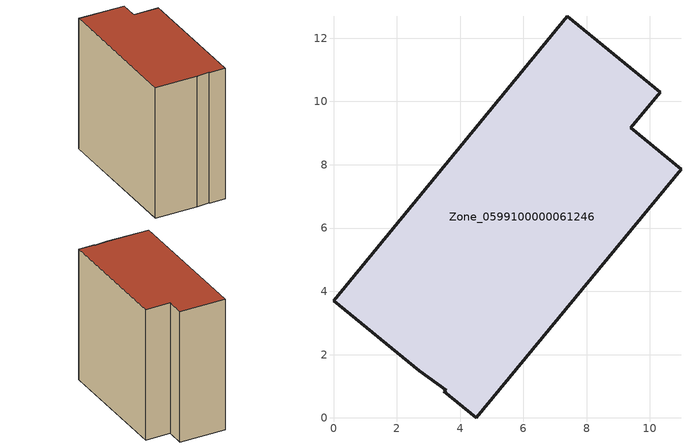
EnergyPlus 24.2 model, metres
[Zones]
Zone_0599100000061246
 floor ground (C_G): 3.56,0.88 2.71,1.48 0,3.71 7.39,12.7 10.32,10.29 9.4,9.17 10.98,7.86 4.51,0 3.48,0.85 z0
 wall outside (C_F): 4.51,0 10.98,7.86 9.4,9.17 10.32,10.29 7.39,12.7 0,3.71 2.71,1.48 3.56,0.88 3.48,0.85 4.51,0 z0:11
 roof outside (C_R): 3.56,0.88 3.48,0.85 4.51,0 10.98,7.86 9.4,9.17 10.32,10.29 7.39,12.7 0,3.71 2.71,1.48 z11
[BUILDING]
Pand.0599100000061246: North Axis=0; Terrain=City; Loads Convergence Tolerance Value=0.04; Temperature Convergence Tolerance Value=0.4; Solar Distribution=FullExterior; Maximum Number of Warmup Days=25; Minimum Number of Warmup Days=1
[Site:Location]
Rotterdam.The.Hague.AP_ZH_NLD Design_Conditions: Latitude=51.96; Longitude=4.45; Time Zone=1; Elevation=-4.5
[SITE:GROUNDTEMPERATURE:BUILDINGSURFACE]
18, 18, 18, 18, 18, 18, 18, 18, 18, 18, 18, 18
[MATERIAL] Thermal Absorptance=0.9; Solar Absorptance=0.7; Visible Absorptance=0.7
Name | Roughness | Thickness | Conductivity | Density | Specific Heat
G.TI.1946 | MediumSmooth | 0.15 | 1 | 540 | 1210
F.TI.1946 | Rough | 0.3 | 0.857143 | 1920 | 840
R.TI.1946 | MediumRough | 0.2 | 0.1 | 1500 | 1000
[CONSTRUCTION]
C_G: G.TI.1946
C_F: F.TI.1946
C_R: R.TI.1946
[ZONE]
Zone_0599100000061246: Type=1; Multiplier=1; Ceiling Height=Autocalculate; Volume=Autocalculate; Floor Area=autocalculate; Part of Total Floor Area=Yes
[ZONEINFILTRATION:DESIGNFLOWRATE]
Infil_Zone_0599100000061246: Zone or ZoneList or Space or SpaceList=Zone_0599100000061246; Schedule=AlwaysOn; Design Flow Rate Calculation Method=Flow/Area; Flow Rate per Floor Area=0.003; Constant Term Coefficient=1; Temperature Term Coefficient=0; Velocity Term Coefficient=0; Velocity Squared Term Coefficient=0
[HVACTEMPLATE:ZONE:IDEALLOADSAIRSYSTEM]
Zone_0599100000061246: Maximum Heating Supply Air Temperature=50; Minimum Cooling Supply Air Temperature=13; Maximum Heating Supply Air Humidity Ratio=0.0156; Minimum Cooling Supply Air Humidity Ratio=0.0077; Heating Limit=NoLimit; Cooling Limit=NoLimit; Dehumidification Control Type=ConstantSensibleHeatRatio; Cooling Sensible Heat Ratio=0.7; Dehumidification Setpoint=60; Humidification Control Type=None; Humidification Setpoint=30; Outdoor Air Method=None; Outdoor Air Flow Rate per Person=0.00944; Outdoor Air Flow Rate per Zone Floor Area=0; Outdoor Air Flow Rate per Zone=0; Demand Controlled Ventilation Type=None; Outdoor Air Economizer Type=NoEconomizer; Heat Recovery Type=None; Sensible Heat Recovery Effectiveness=0.7; Latent Heat Recovery Effectiveness=0.65
[ZONECONTROL:THERMOSTAT]
ThermostatControl_Zone_0599100000061246: Zone or ZoneList=Zone_0599100000061246; Control Type Schedule=DualSetpointControlType; Control 1=Thermostat_Zone_0599100000061246; Temperature Difference Between Cutout And Setpoint=0
[THERMOSTATSETPOINT:DUALSETPOINT]
Thermostat_Zone_0599100000061246: Heating Setpoint Temperature Schedule=HeatingSetpoint_Zone_0599100000061246; Cooling Setpoint Temperature Schedule=CoolingSetpoint_Zone_0599100000061246
[SCHEDULE:COMPACT]
HeatingSetpoint_Zone_0599100000061246: Through: 12/31, For: AllDays, Until: 24:00, 21
CoolingSetpoint_Zone_0599100000061246: Through: 12/31, For: AllDays, Until: 24:00, 24
DualSetpointControlType: Through: 12/31, For: AllDays, Until: 24:00, 4
AlwaysOn: Through: 12/31, For: AllDays, Until: 24:00, 1
